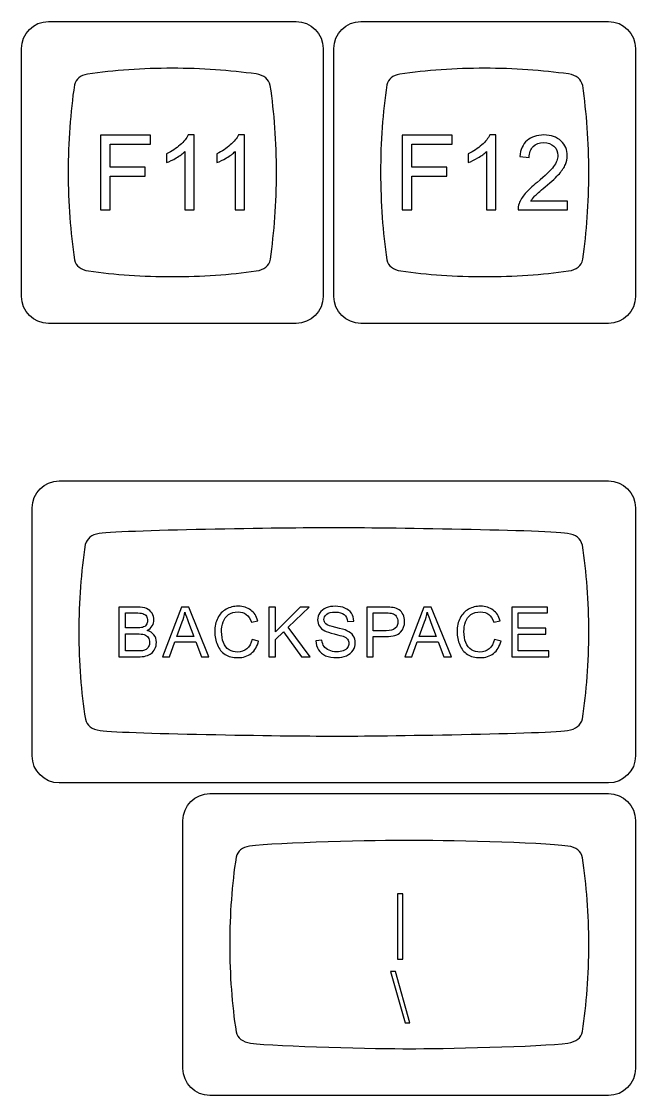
# Model space of a CAD drawing. Header units: millimetres. Extents: x -493 to 473, y -489 to 489.
# Drawn here: x -234.3 to -196.8, y -431.8 to -366.3 of the extents above; entities that cross this region are included whole.
import ezdxf

# ---------------------------------------------------------------- set-up
doc = ezdxf.new("R2010")
doc.units = ezdxf.units.MM
doc.header["$MEASUREMENT"] = 0
doc.layers.add('Layer 1', color=7, linetype='Continuous')

msp = doc.modelspace()

# ---------------------------------------------------------------- linework, layer by layer
at = {"layer": 'Layer 1', "color": 251}
for points, knots in [([(-232.6309, -384.7144), (-232.6309, -384.7144), (-217.5235, -384.7144), (-217.5235, -384.7144), (-217.5235, -384.7144), (-216.618, -384.7144), (-215.8772, -383.9736), (-215.8772, -383.0681), (-215.8772, -383.0681), (-215.8772, -383.0681), (-215.8772, -367.9607), (-215.8772, -367.9607), (-215.8772, -367.9607), (-215.8772, -367.0552), (-216.618, -366.3144), (-217.5235, -366.3144), (-217.5235, -366.3144), (-217.5235, -366.3144), (-232.6309, -366.3144), (-232.6309, -366.3144), (-232.6309, -366.3144), (-233.5364, -366.3144), (-234.2772, -367.0552), (-234.2772, -367.9607), (-234.2772, -367.9607), (-234.2772, -367.9607), (-234.2772, -383.0681), (-234.2772, -383.0681), (-234.2772, -383.0681), (-234.2772, -383.9736), (-233.5364, -384.7144), (-232.6309, -384.7144)], [0, 0, 0, 0, 0.1111111, 0.1111111, 0.1111111, 0.1111111, 0.2222222, 0.2222222, 0.2222222, 0.2222222, 0.3333333, 0.3333333, 0.3333333, 0.3333333, 0.4444444, 0.4444444, 0.4444444, 0.4444444, 0.5555556, 0.5555556, 0.5555556, 0.5555556, 0.6666667, 0.6666667, 0.6666667, 0.6666667, 0.7777778, 0.7777778, 0.7777778, 0.7777778, 1, 1, 1, 1]), ([(-213.5809, -384.7144), (-213.5809, -384.7144), (-198.4735, -384.7144), (-198.4735, -384.7144), (-198.4735, -384.7144), (-197.568, -384.7144), (-196.8272, -383.9736), (-196.8272, -383.0681), (-196.8272, -383.0681), (-196.8272, -383.0681), (-196.8272, -367.9607), (-196.8272, -367.9607), (-196.8272, -367.9607), (-196.8272, -367.0552), (-197.568, -366.3144), (-198.4735, -366.3144), (-198.4735, -366.3144), (-198.4735, -366.3144), (-213.5809, -366.3144), (-213.5809, -366.3144), (-213.5809, -366.3144), (-214.4864, -366.3144), (-215.2272, -367.0552), (-215.2272, -367.9607), (-215.2272, -367.9607), (-215.2272, -367.9607), (-215.2272, -383.0681), (-215.2272, -383.0681), (-215.2272, -383.0681), (-215.2272, -383.9736), (-214.4864, -384.7144), (-213.5809, -384.7144)], [0, 0, 0, 0, 0.1111111, 0.1111111, 0.1111111, 0.1111111, 0.2222222, 0.2222222, 0.2222222, 0.2222222, 0.3333333, 0.3333333, 0.3333333, 0.3333333, 0.4444444, 0.4444444, 0.4444444, 0.4444444, 0.5555556, 0.5555556, 0.5555556, 0.5555556, 0.6666667, 0.6666667, 0.6666667, 0.6666667, 0.7777778, 0.7777778, 0.7777778, 0.7777778, 1, 1, 1, 1]), ([(-225.077, -369.1649), (-223.2864, -369.1654), (-221.5665, -369.2883), (-219.9643, -369.5138), (-219.9643, -369.5138), (-219.9643, -369.5138), (-219.9643, -369.5139), (-219.9643, -369.5139), (-219.9643, -369.5139), (-219.4775, -369.5868), (-219.1876, -369.8194), (-219.1004, -370.2241), (-219.1004, -370.2241), (-218.8584, -371.877), (-218.7261, -373.6586), (-218.7257, -375.5164), (-218.7257, -375.5164), (-218.7252, -377.3741), (-218.8567, -379.1557), (-219.0979, -380.8086), (-219.0979, -380.8086), (-219.1849, -381.2128), (-219.4742, -381.4452), (-219.9599, -381.5181), (-219.9599, -381.5181), (-221.5624, -381.743), (-223.2828, -381.8652), (-225.0741, -381.8648), (-225.0741, -381.8648), (-226.8659, -381.8644), (-228.5869, -381.7412), (-230.1899, -381.5154), (-230.1899, -381.5154), (-230.1899, -381.5154), (-230.1898, -381.515), (-230.1898, -381.515), (-230.1898, -381.515), (-230.6628, -381.4442), (-230.95, -381.2225), (-231.0459, -380.8385), (-231.0459, -380.8385), (-231.2909, -379.1764), (-231.425, -377.3835), (-231.4254, -375.5134), (-231.4254, -375.5134), (-231.4259, -373.6416), (-231.2924, -371.8472), (-231.0478, -370.1839), (-231.0478, -370.1839), (-230.9552, -369.817), (-230.6872, -369.599), (-230.2484, -369.5198), (-230.2484, -369.5198), (-228.6297, -369.2897), (-226.8896, -369.1645), (-225.077, -369.1649)], [0, 0, 0, 0, 0.0666667, 0.0666667, 0.0666667, 0.0666667, 0.1333333, 0.1333333, 0.1333333, 0.1333333, 0.2, 0.2, 0.2, 0.2, 0.2666667, 0.2666667, 0.2666667, 0.2666667, 0.3333333, 0.3333333, 0.3333333, 0.3333333, 0.4, 0.4, 0.4, 0.4, 0.4666667, 0.4666667, 0.4666667, 0.4666667, 0.5333333, 0.5333333, 0.5333333, 0.5333333, 0.6, 0.6, 0.6, 0.6, 0.6666667, 0.6666667, 0.6666667, 0.6666667, 0.7333333, 0.7333333, 0.7333333, 0.7333333, 0.8, 0.8, 0.8, 0.8, 0.8666667, 0.8666667, 0.8666667, 0.8666667, 1, 1, 1, 1]), ([(-206.027, -369.1649), (-204.2364, -369.1654), (-202.5165, -369.2883), (-200.9143, -369.5138), (-200.9143, -369.5138), (-200.9143, -369.5138), (-200.9143, -369.5139), (-200.9143, -369.5139), (-200.9143, -369.5139), (-200.4275, -369.5868), (-200.1376, -369.8194), (-200.0504, -370.2241), (-200.0504, -370.2241), (-199.8084, -371.877), (-199.6761, -373.6586), (-199.6757, -375.5164), (-199.6757, -375.5164), (-199.6752, -377.3741), (-199.8067, -379.1557), (-200.0479, -380.8086), (-200.0479, -380.8086), (-200.1349, -381.2128), (-200.4242, -381.4452), (-200.9099, -381.5181), (-200.9099, -381.5181), (-202.5124, -381.743), (-204.2328, -381.8652), (-206.0241, -381.8648), (-206.0241, -381.8648), (-207.8159, -381.8644), (-209.5369, -381.7412), (-211.1399, -381.5154), (-211.1399, -381.5154), (-211.1399, -381.5154), (-211.1398, -381.515), (-211.1398, -381.515), (-211.1398, -381.515), (-211.6128, -381.4442), (-211.9, -381.2225), (-211.9959, -380.8385), (-211.9959, -380.8385), (-212.2409, -379.1764), (-212.375, -377.3835), (-212.3754, -375.5134), (-212.3754, -375.5134), (-212.3759, -373.6416), (-212.2424, -371.8472), (-211.9978, -370.1839), (-211.9978, -370.1839), (-211.9052, -369.817), (-211.6372, -369.599), (-211.1984, -369.5198), (-211.1984, -369.5198), (-209.5797, -369.2897), (-207.8396, -369.1645), (-206.027, -369.1649)], [0, 0, 0, 0, 0.0666667, 0.0666667, 0.0666667, 0.0666667, 0.1333333, 0.1333333, 0.1333333, 0.1333333, 0.2, 0.2, 0.2, 0.2, 0.2666667, 0.2666667, 0.2666667, 0.2666667, 0.3333333, 0.3333333, 0.3333333, 0.3333333, 0.4, 0.4, 0.4, 0.4, 0.4666667, 0.4666667, 0.4666667, 0.4666667, 0.5333333, 0.5333333, 0.5333333, 0.5333333, 0.6, 0.6, 0.6, 0.6, 0.6666667, 0.6666667, 0.6666667, 0.6666667, 0.7333333, 0.7333333, 0.7333333, 0.7333333, 0.8, 0.8, 0.8, 0.8, 0.8666667, 0.8666667, 0.8666667, 0.8666667, 1, 1, 1, 1]), ([(-231.9809, -412.7144), (-231.9809, -412.7144), (-198.4735, -412.7144), (-198.4735, -412.7144), (-198.4735, -412.7144), (-197.568, -412.7144), (-196.8272, -411.9736), (-196.8272, -411.0681), (-196.8272, -411.0681), (-196.8272, -411.0681), (-196.8272, -395.9607), (-196.8272, -395.9607), (-196.8272, -395.9607), (-196.8272, -395.0552), (-197.568, -394.3144), (-198.4735, -394.3144), (-198.4735, -394.3144), (-198.4735, -394.3144), (-231.9809, -394.3144), (-231.9809, -394.3144), (-231.9809, -394.3144), (-232.8864, -394.3144), (-233.6272, -395.0552), (-233.6272, -395.9607), (-233.6272, -395.9607), (-233.6272, -395.9607), (-233.6272, -411.0681), (-233.6272, -411.0681), (-233.6272, -411.0681), (-233.6272, -411.9736), (-232.8864, -412.7144), (-231.9809, -412.7144)], [0, 0, 0, 0, 0.1111111, 0.1111111, 0.1111111, 0.1111111, 0.2222222, 0.2222222, 0.2222222, 0.2222222, 0.3333333, 0.3333333, 0.3333333, 0.3333333, 0.4444444, 0.4444444, 0.4444444, 0.4444444, 0.5555556, 0.5555556, 0.5555556, 0.5555556, 0.6666667, 0.6666667, 0.6666667, 0.6666667, 0.7777778, 0.7777778, 0.7777778, 0.7777778, 1, 1, 1, 1]), ([(-215.2272, -397.165), (-213.3449, -397.1654), (-202.6454, -397.2875), (-200.9714, -397.5131), (-200.9714, -397.5131), (-200.9714, -397.5131), (-200.9714, -397.5131), (-200.9714, -397.5131), (-200.9714, -397.5131), (-200.4628, -397.586), (-200.16, -397.8186), (-200.0687, -398.2233), (-200.0687, -398.2233), (-199.816, -399.8763), (-199.6777, -401.6579), (-199.6773, -403.5155), (-199.6773, -403.5155), (-199.6769, -405.3732), (-199.8142, -407.1549), (-200.0662, -408.8078), (-200.0662, -408.8078), (-200.157, -409.212), (-200.4594, -409.4444), (-200.9668, -409.5172), (-200.9668, -409.5172), (-202.6411, -409.7422), (-213.3523, -409.8652), (-215.2241, -409.8648), (-215.2241, -409.8648), (-217.0959, -409.8645), (-227.8113, -409.7412), (-229.4862, -409.5155), (-229.4862, -409.5155), (-229.4862, -409.5155), (-229.4861, -409.515), (-229.4861, -409.515), (-229.4861, -409.515), (-229.9803, -409.4442), (-230.2804, -409.2225), (-230.3805, -408.8386), (-230.3805, -408.8386), (-230.6365, -407.1764), (-230.7767, -405.3843), (-230.7771, -403.5134), (-230.7771, -403.5134), (-230.7775, -401.6425), (-230.6381, -399.8472), (-230.3825, -398.1839), (-230.3825, -398.1839), (-230.2858, -397.817), (-230.0057, -397.5991), (-229.5473, -397.5198), (-229.5473, -397.5198), (-227.856, -397.2898), (-217.1095, -397.1646), (-215.2272, -397.165)], [0, 0, 0, 0, 0.0666667, 0.0666667, 0.0666667, 0.0666667, 0.1333333, 0.1333333, 0.1333333, 0.1333333, 0.2, 0.2, 0.2, 0.2, 0.2666667, 0.2666667, 0.2666667, 0.2666667, 0.3333333, 0.3333333, 0.3333333, 0.3333333, 0.4, 0.4, 0.4, 0.4, 0.4666667, 0.4666667, 0.4666667, 0.4666667, 0.5333333, 0.5333333, 0.5333333, 0.5333333, 0.6, 0.6, 0.6, 0.6, 0.6666667, 0.6666667, 0.6666667, 0.6666667, 0.7333333, 0.7333333, 0.7333333, 0.7333333, 0.8, 0.8, 0.8, 0.8, 0.8666667, 0.8666667, 0.8666667, 0.8666667, 1, 1, 1, 1]), ([(-222.7809, -431.7644), (-222.7809, -431.7644), (-198.4735, -431.7644), (-198.4735, -431.7644), (-198.4735, -431.7644), (-197.5681, -431.7644), (-196.8272, -431.0236), (-196.8272, -430.1181), (-196.8272, -430.1181), (-196.8272, -430.1181), (-196.8272, -415.0107), (-196.8272, -415.0107), (-196.8272, -415.0107), (-196.8272, -414.1052), (-197.5681, -413.3644), (-198.4735, -413.3644), (-198.4735, -413.3644), (-198.4735, -413.3644), (-222.7809, -413.3644), (-222.7809, -413.3644), (-222.7809, -413.3644), (-223.6863, -413.3644), (-224.4272, -414.1052), (-224.4272, -415.0107), (-224.4272, -415.0107), (-224.4272, -415.0107), (-224.4272, -430.1181), (-224.4272, -430.1181), (-224.4272, -430.1181), (-224.4272, -431.0236), (-223.6863, -431.7644), (-222.7809, -431.7644)], [0, 0, 0, 0, 0.1111111, 0.1111111, 0.1111111, 0.1111111, 0.2222222, 0.2222222, 0.2222222, 0.2222222, 0.3333333, 0.3333333, 0.3333333, 0.3333333, 0.4444444, 0.4444444, 0.4444444, 0.4444444, 0.5555556, 0.5555556, 0.5555556, 0.5555556, 0.6666667, 0.6666667, 0.6666667, 0.6666667, 0.7777778, 0.7777778, 0.7777778, 0.7777778, 1, 1, 1, 1]), ([(-210.6272, -416.215), (-208.7689, -416.2154), (-202.6074, -416.3375), (-200.9549, -416.5631), (-200.9549, -416.5631), (-200.9549, -416.5631), (-200.9549, -416.5631), (-200.9549, -416.5631), (-200.9549, -416.5631), (-200.4528, -416.636), (-200.1537, -416.8686), (-200.0636, -417.2733), (-200.0636, -417.2733), (-199.8142, -418.9262), (-199.6776, -420.7078), (-199.6773, -422.5655), (-199.6773, -422.5655), (-199.6769, -424.4232), (-199.8125, -426.2049), (-200.0611, -427.8578), (-200.0611, -427.8578), (-200.1509, -428.262), (-200.4494, -428.4944), (-200.9503, -428.5673), (-200.9503, -428.5673), (-202.6033, -428.7922), (-208.7762, -428.9152), (-210.6242, -428.9148), (-210.6242, -428.9148), (-212.4721, -428.9145), (-218.6492, -428.7912), (-220.3027, -428.5655), (-220.3027, -428.5655), (-220.3027, -428.5655), (-220.3026, -428.565), (-220.3026, -428.565), (-220.3026, -428.565), (-220.7905, -428.4942), (-221.0868, -428.2725), (-221.1856, -427.8886), (-221.1856, -427.8886), (-221.4383, -426.2264), (-221.5768, -424.4343), (-221.5772, -422.5634), (-221.5772, -422.5634), (-221.5775, -420.6925), (-221.4399, -418.8972), (-221.1876, -417.2339), (-221.1876, -417.2339), (-221.0921, -416.867), (-220.8156, -416.6491), (-220.363, -416.5698), (-220.363, -416.5698), (-218.6933, -416.3397), (-212.4855, -416.2146), (-210.6272, -416.215)], [0, 0, 0, 0, 0.0666667, 0.0666667, 0.0666667, 0.0666667, 0.1333333, 0.1333333, 0.1333333, 0.1333333, 0.2, 0.2, 0.2, 0.2, 0.2666667, 0.2666667, 0.2666667, 0.2666667, 0.3333333, 0.3333333, 0.3333333, 0.3333333, 0.4, 0.4, 0.4, 0.4, 0.4666667, 0.4666667, 0.4666667, 0.4666667, 0.5333333, 0.5333333, 0.5333333, 0.5333333, 0.6, 0.6, 0.6, 0.6, 0.6666667, 0.6666667, 0.6666667, 0.6666667, 0.7333333, 0.7333333, 0.7333333, 0.7333333, 0.8, 0.8, 0.8, 0.8, 0.8666667, 0.8666667, 0.8666667, 0.8666667, 1, 1, 1, 1])]:
    msp.add_open_spline(points, degree=3, knots=knots, dxfattribs=at)
at = {"layer": 'Layer 1', "color": 132}
for points, knots in [([(-229.4661, -377.7977), (-229.4661, -377.7977), (-229.4661, -373.2511), (-229.4661, -373.2511), (-229.4661, -373.2511), (-229.4661, -373.2511), (-226.399, -373.2511), (-226.399, -373.2511), (-226.399, -373.2511), (-226.399, -373.2511), (-226.399, -373.7845), (-226.399, -373.7845), (-226.399, -373.7845), (-226.399, -373.7845), (-228.8628, -373.7845), (-228.8628, -373.7845), (-228.8628, -373.7845), (-228.8628, -373.7845), (-228.8628, -375.2005), (-228.8628, -375.2005), (-228.8628, -375.2005), (-228.8628, -375.2005), (-226.7292, -375.2005), (-226.7292, -375.2005), (-226.7292, -375.2005), (-226.7292, -375.2005), (-226.7292, -375.7339), (-226.7292, -375.7339), (-226.7292, -375.7339), (-226.7292, -375.7339), (-228.8628, -375.7339), (-228.8628, -375.7339), (-228.8628, -375.7339), (-228.8628, -375.7339), (-228.8628, -377.7977), (-228.8628, -377.7977), (-228.8628, -377.7977), (-228.8628, -377.7977), (-229.4661, -377.7977), (-229.4661, -377.7977)], [0, 0, 0, 0, 0.0909091, 0.0909091, 0.0909091, 0.0909091, 0.1818182, 0.1818182, 0.1818182, 0.1818182, 0.2727273, 0.2727273, 0.2727273, 0.2727273, 0.3636364, 0.3636364, 0.3636364, 0.3636364, 0.4545455, 0.4545455, 0.4545455, 0.4545455, 0.5454545, 0.5454545, 0.5454545, 0.5454545, 0.6363636, 0.6363636, 0.6363636, 0.6363636, 0.7272727, 0.7272727, 0.7272727, 0.7272727, 0.8181818, 0.8181818, 0.8181818, 0.8181818, 1, 1, 1, 1]), ([(-223.7458, -377.7977), (-223.7458, -377.7977), (-224.3046, -377.7977), (-224.3046, -377.7977), (-224.3046, -377.7977), (-224.3046, -377.7977), (-224.3046, -374.2396), (-224.3046, -374.2396), (-224.3046, -374.2396), (-224.439, -374.3687), (-224.6157, -374.4968), (-224.8338, -374.6248), (-224.8338, -374.6248), (-225.0518, -374.7529), (-225.2486, -374.8492), (-225.4222, -374.9127), (-225.4222, -374.9127), (-225.4222, -374.9127), (-225.4222, -374.3729), (-225.4222, -374.3729), (-225.4222, -374.3729), (-225.11, -374.2269), (-224.8369, -374.0491), (-224.603, -373.8395), (-224.603, -373.8395), (-224.3692, -373.631), (-224.203, -373.4289), (-224.1056, -373.232), (-224.1056, -373.232), (-224.1056, -373.232), (-223.7458, -373.232), (-223.7458, -373.232), (-223.7458, -373.232), (-223.7458, -373.232), (-223.7458, -377.7977), (-223.7458, -377.7977)], [0, 0, 0, 0, 0.1, 0.1, 0.1, 0.1, 0.2, 0.2, 0.2, 0.2, 0.3, 0.3, 0.3, 0.3, 0.4, 0.4, 0.4, 0.4, 0.5, 0.5, 0.5, 0.5, 0.6, 0.6, 0.6, 0.6, 0.7, 0.7, 0.7, 0.7, 0.8, 0.8, 0.8, 0.8, 1, 1, 1, 1]), ([(-220.6851, -377.7977), (-220.6851, -377.7977), (-221.2439, -377.7977), (-221.2439, -377.7977), (-221.2439, -377.7977), (-221.2439, -377.7977), (-221.2439, -374.2396), (-221.2439, -374.2396), (-221.2439, -374.2396), (-221.3783, -374.3687), (-221.555, -374.4968), (-221.7731, -374.6248), (-221.7731, -374.6248), (-221.9911, -374.7529), (-222.1879, -374.8492), (-222.3615, -374.9127), (-222.3615, -374.9127), (-222.3615, -374.9127), (-222.3615, -374.3729), (-222.3615, -374.3729), (-222.3615, -374.3729), (-222.0493, -374.2269), (-221.7762, -374.0491), (-221.5423, -373.8395), (-221.5423, -373.8395), (-221.3085, -373.631), (-221.1423, -373.4289), (-221.0449, -373.232), (-221.0449, -373.232), (-221.0449, -373.232), (-220.6851, -373.232), (-220.6851, -373.232), (-220.6851, -373.232), (-220.6851, -373.232), (-220.6851, -377.7977), (-220.6851, -377.7977)], [0, 0, 0, 0, 0.1, 0.1, 0.1, 0.1, 0.2, 0.2, 0.2, 0.2, 0.3, 0.3, 0.3, 0.3, 0.4, 0.4, 0.4, 0.4, 0.5, 0.5, 0.5, 0.5, 0.6, 0.6, 0.6, 0.6, 0.7, 0.7, 0.7, 0.7, 0.8, 0.8, 0.8, 0.8, 1, 1, 1, 1]), ([(-211.0691, -377.7972), (-211.0691, -377.7972), (-211.0691, -373.2506), (-211.0691, -373.2506), (-211.0691, -373.2506), (-211.0691, -373.2506), (-208.002, -373.2506), (-208.002, -373.2506), (-208.002, -373.2506), (-208.002, -373.2506), (-208.002, -373.784), (-208.002, -373.784), (-208.002, -373.784), (-208.002, -373.784), (-210.4658, -373.784), (-210.4658, -373.784), (-210.4658, -373.784), (-210.4658, -373.784), (-210.4658, -375.2), (-210.4658, -375.2), (-210.4658, -375.2), (-210.4658, -375.2), (-208.3322, -375.2), (-208.3322, -375.2), (-208.3322, -375.2), (-208.3322, -375.2), (-208.3322, -375.7334), (-208.3322, -375.7334), (-208.3322, -375.7334), (-208.3322, -375.7334), (-210.4658, -375.7334), (-210.4658, -375.7334), (-210.4658, -375.7334), (-210.4658, -375.7334), (-210.4658, -377.7972), (-210.4658, -377.7972), (-210.4658, -377.7972), (-210.4658, -377.7972), (-211.0691, -377.7972), (-211.0691, -377.7972)], [0, 0, 0, 0, 0.0909091, 0.0909091, 0.0909091, 0.0909091, 0.1818182, 0.1818182, 0.1818182, 0.1818182, 0.2727273, 0.2727273, 0.2727273, 0.2727273, 0.3636364, 0.3636364, 0.3636364, 0.3636364, 0.4545455, 0.4545455, 0.4545455, 0.4545455, 0.5454545, 0.5454545, 0.5454545, 0.5454545, 0.6363636, 0.6363636, 0.6363636, 0.6363636, 0.7272727, 0.7272727, 0.7272727, 0.7272727, 0.8181818, 0.8181818, 0.8181818, 0.8181818, 1, 1, 1, 1]), ([(-205.3488, -377.7972), (-205.3488, -377.7972), (-205.9076, -377.7972), (-205.9076, -377.7972), (-205.9076, -377.7972), (-205.9076, -377.7972), (-205.9076, -374.2391), (-205.9076, -374.2391), (-205.9076, -374.2391), (-206.042, -374.3682), (-206.2187, -374.4963), (-206.4368, -374.6243), (-206.4368, -374.6243), (-206.6548, -374.7524), (-206.8516, -374.8487), (-207.0252, -374.9122), (-207.0252, -374.9122), (-207.0252, -374.9122), (-207.0252, -374.3724), (-207.0252, -374.3724), (-207.0252, -374.3724), (-206.713, -374.2264), (-206.4399, -374.0486), (-206.206, -373.839), (-206.206, -373.839), (-205.9722, -373.6305), (-205.806, -373.4284), (-205.7086, -373.2315), (-205.7086, -373.2315), (-205.7086, -373.2315), (-205.3488, -373.2315), (-205.3488, -373.2315), (-205.3488, -373.2315), (-205.3488, -373.2315), (-205.3488, -377.7972), (-205.3488, -377.7972)], [0, 0, 0, 0, 0.1, 0.1, 0.1, 0.1, 0.2, 0.2, 0.2, 0.2, 0.3, 0.3, 0.3, 0.3, 0.4, 0.4, 0.4, 0.4, 0.5, 0.5, 0.5, 0.5, 0.6, 0.6, 0.6, 0.6, 0.7, 0.7, 0.7, 0.7, 0.8, 0.8, 0.8, 0.8, 1, 1, 1, 1]), ([(-200.9852, -377.2638), (-200.9852, -377.2638), (-200.9852, -377.7972), (-200.9852, -377.7972), (-200.9852, -377.7972), (-200.9852, -377.7972), (-203.9951, -377.7972), (-203.9951, -377.7972), (-203.9951, -377.7972), (-203.9994, -377.6628), (-203.9772, -377.5337), (-203.9295, -377.4088), (-203.9295, -377.4088), (-203.8523, -377.2045), (-203.7284, -377.0024), (-203.5581, -376.8045), (-203.5581, -376.8045), (-203.3877, -376.6066), (-203.1442, -376.378), (-202.8278, -376.1187), (-202.8278, -376.1187), (-202.3357, -375.7133), (-202.0012, -375.3927), (-201.8266, -375.1556), (-201.8266, -375.1556), (-201.6509, -374.9185), (-201.5631, -374.6942), (-201.5631, -374.4825), (-201.5631, -374.4825), (-201.5631, -374.2613), (-201.6425, -374.075), (-201.8012, -373.9226), (-201.8012, -373.9226), (-201.96, -373.7713), (-202.1674, -373.6951), (-202.4225, -373.6951), (-202.4225, -373.6951), (-202.6923, -373.6951), (-202.9082, -373.7755), (-203.0702, -373.9364), (-203.0702, -373.9364), (-203.2321, -374.0962), (-203.3136, -374.3185), (-203.3157, -374.6031), (-203.3157, -374.6031), (-203.3157, -374.6031), (-203.8872, -374.546), (-203.8872, -374.546), (-203.8872, -374.546), (-203.848, -374.1184), (-203.6999, -373.7925), (-203.4438, -373.5681), (-203.4438, -373.5681), (-203.1866, -373.3437), (-202.8426, -373.2315), (-202.4098, -373.2315), (-202.4098, -373.2315), (-201.9737, -373.2315), (-201.6277, -373.3522), (-201.3737, -373.5946), (-201.3737, -373.5946), (-201.1186, -373.8369), (-200.9916, -374.1375), (-200.9916, -374.4952), (-200.9916, -374.4952), (-200.9916, -374.6772), (-201.0286, -374.8561), (-201.1038, -375.0318), (-201.1038, -375.0318), (-201.1779, -375.2085), (-201.3017, -375.3937), (-201.4742, -375.5885), (-201.4742, -375.5885), (-201.6478, -375.7821), (-201.9346, -376.0499), (-202.3346, -376.3886), (-202.3346, -376.3886), (-202.6701, -376.6701), (-202.886, -376.8606), (-202.9813, -376.9611), (-202.9813, -376.9611), (-203.0765, -377.0617), (-203.1548, -377.1622), (-203.2173, -377.2638), (-203.2173, -377.2638), (-203.2173, -377.2638), (-200.9852, -377.2638), (-200.9852, -377.2638)], [0, 0, 0, 0, 0.0434783, 0.0434783, 0.0434783, 0.0434783, 0.0869565, 0.0869565, 0.0869565, 0.0869565, 0.1304348, 0.1304348, 0.1304348, 0.1304348, 0.173913, 0.173913, 0.173913, 0.173913, 0.2173913, 0.2173913, 0.2173913, 0.2173913, 0.2608696, 0.2608696, 0.2608696, 0.2608696, 0.3043478, 0.3043478, 0.3043478, 0.3043478, 0.3478261, 0.3478261, 0.3478261, 0.3478261, 0.3913043, 0.3913043, 0.3913043, 0.3913043, 0.4347826, 0.4347826, 0.4347826, 0.4347826, 0.4782609, 0.4782609, 0.4782609, 0.4782609, 0.5217391, 0.5217391, 0.5217391, 0.5217391, 0.5652174, 0.5652174, 0.5652174, 0.5652174, 0.6086957, 0.6086957, 0.6086957, 0.6086957, 0.6521739, 0.6521739, 0.6521739, 0.6521739, 0.6956522, 0.6956522, 0.6956522, 0.6956522, 0.7391304, 0.7391304, 0.7391304, 0.7391304, 0.7826087, 0.7826087, 0.7826087, 0.7826087, 0.826087, 0.826087, 0.826087, 0.826087, 0.8695652, 0.8695652, 0.8695652, 0.8695652, 0.9130435, 0.9130435, 0.9130435, 0.9130435, 1, 1, 1, 1]), ([(-228.3367, -405.0304), (-228.3367, -405.0304), (-228.3367, -401.9994), (-228.3367, -401.9994), (-228.3367, -401.9994), (-228.3367, -401.9994), (-227.1993, -401.9994), (-227.1993, -401.9994), (-227.1993, -401.9994), (-226.9679, -401.9994), (-226.7823, -402.0297), (-226.6419, -402.0911), (-226.6419, -402.0911), (-226.5022, -402.1525), (-226.3929, -402.247), (-226.3139, -402.3747), (-226.3139, -402.3747), (-226.2341, -402.5017), (-226.1946, -402.6351), (-226.1946, -402.7748), (-226.1946, -402.7748), (-226.1946, -402.9039), (-226.2299, -403.0259), (-226.2997, -403.1402), (-226.2997, -403.1402), (-226.3696, -403.2545), (-226.4754, -403.347), (-226.6172, -403.4175), (-226.6172, -403.4175), (-226.4338, -403.4711), (-226.2927, -403.5629), (-226.1946, -403.6927), (-226.1946, -403.6927), (-226.0958, -403.8218), (-226.0465, -403.9749), (-226.0465, -404.1513), (-226.0465, -404.1513), (-226.0465, -404.2938), (-226.0768, -404.4257), (-226.1368, -404.5478), (-226.1368, -404.5478), (-226.1967, -404.6699), (-226.2708, -404.7637), (-226.359, -404.83), (-226.359, -404.83), (-226.4472, -404.8956), (-226.558, -404.9457), (-226.6906, -404.9796), (-226.6906, -404.9796), (-226.824, -405.0135), (-226.987, -405.0304), (-227.1803, -405.0304), (-227.1803, -405.0304), (-227.1803, -405.0304), (-228.3367, -405.0304), (-228.3367, -405.0304)], [0, 0, 0, 0, 0.0666667, 0.0666667, 0.0666667, 0.0666667, 0.1333333, 0.1333333, 0.1333333, 0.1333333, 0.2, 0.2, 0.2, 0.2, 0.2666667, 0.2666667, 0.2666667, 0.2666667, 0.3333333, 0.3333333, 0.3333333, 0.3333333, 0.4, 0.4, 0.4, 0.4, 0.4666667, 0.4666667, 0.4666667, 0.4666667, 0.5333333, 0.5333333, 0.5333333, 0.5333333, 0.6, 0.6, 0.6, 0.6, 0.6666667, 0.6666667, 0.6666667, 0.6666667, 0.7333333, 0.7333333, 0.7333333, 0.7333333, 0.8, 0.8, 0.8, 0.8, 0.8666667, 0.8666667, 0.8666667, 0.8666667, 1, 1, 1, 1]), ([(-227.9345, -403.2736), (-227.9345, -403.2736), (-227.279, -403.2736), (-227.279, -403.2736), (-227.279, -403.2736), (-227.1013, -403.2736), (-226.9735, -403.2616), (-226.8966, -403.2383), (-226.8966, -403.2383), (-226.7943, -403.208), (-226.7174, -403.1572), (-226.6659, -403.0866), (-226.6659, -403.0866), (-226.6144, -403.0161), (-226.5883, -402.9279), (-226.5883, -402.8213), (-226.5883, -402.8213), (-226.5883, -402.7204), (-226.6123, -402.6315), (-226.661, -402.5553), (-226.661, -402.5553), (-226.709, -402.4784), (-226.7781, -402.4255), (-226.8677, -402.3973), (-226.8677, -402.3973), (-226.9573, -402.3691), (-227.1111, -402.355), (-227.3284, -402.355), (-227.3284, -402.355), (-227.3284, -402.355), (-227.9345, -402.355), (-227.9345, -402.355), (-227.9345, -402.355), (-227.9345, -402.355), (-227.9345, -403.2736), (-227.9345, -403.2736)], [0, 0, 0, 0, 0.1, 0.1, 0.1, 0.1, 0.2, 0.2, 0.2, 0.2, 0.3, 0.3, 0.3, 0.3, 0.4, 0.4, 0.4, 0.4, 0.5, 0.5, 0.5, 0.5, 0.6, 0.6, 0.6, 0.6, 0.7, 0.7, 0.7, 0.7, 0.8, 0.8, 0.8, 0.8, 1, 1, 1, 1]), ([(-225.6795, -405.0304), (-225.6795, -405.0304), (-224.5168, -401.9994), (-224.5168, -401.9994), (-224.5168, -401.9994), (-224.5168, -401.9994), (-224.0758, -401.9994), (-224.0758, -401.9994), (-224.0758, -401.9994), (-224.0758, -401.9994), (-222.8418, -405.0304), (-222.8418, -405.0304), (-222.8418, -405.0304), (-222.8418, -405.0304), (-223.2983, -405.0304), (-223.2983, -405.0304), (-223.2983, -405.0304), (-223.2983, -405.0304), (-223.649, -404.1118), (-223.649, -404.1118), (-223.649, -404.1118), (-223.649, -404.1118), (-224.9253, -404.1118), (-224.9253, -404.1118), (-224.9253, -404.1118), (-224.9253, -404.1118), (-225.2541, -405.0304), (-225.2541, -405.0304), (-225.2541, -405.0304), (-225.2541, -405.0304), (-225.6795, -405.0304), (-225.6795, -405.0304)], [0, 0, 0, 0, 0.1111111, 0.1111111, 0.1111111, 0.1111111, 0.2222222, 0.2222222, 0.2222222, 0.2222222, 0.3333333, 0.3333333, 0.3333333, 0.3333333, 0.4444444, 0.4444444, 0.4444444, 0.4444444, 0.5555556, 0.5555556, 0.5555556, 0.5555556, 0.6666667, 0.6666667, 0.6666667, 0.6666667, 0.7777778, 0.7777778, 0.7777778, 0.7777778, 1, 1, 1, 1]), ([(-224.8075, -403.7858), (-224.8075, -403.7858), (-223.7746, -403.7858), (-223.7746, -403.7858), (-223.7746, -403.7858), (-223.7746, -403.7858), (-224.0907, -402.9455), (-224.0907, -402.9455), (-224.0907, -402.9455), (-224.1859, -402.6901), (-224.2579, -402.4791), (-224.308, -402.3126), (-224.308, -402.3126), (-224.3496, -402.5102), (-224.4053, -402.7042), (-224.4752, -402.8961), (-224.4752, -402.8961), (-224.4752, -402.8961), (-224.8075, -403.7858), (-224.8075, -403.7858)], [0, 0, 0, 0, 0.1666667, 0.1666667, 0.1666667, 0.1666667, 0.3333333, 0.3333333, 0.3333333, 0.3333333, 0.5, 0.5, 0.5, 0.5, 0.6666667, 0.6666667, 0.6666667, 0.6666667, 1, 1, 1, 1]), ([(-220.2158, -403.9671), (-220.2158, -403.9671), (-219.8136, -404.0687), (-219.8136, -404.0687), (-219.8136, -404.0687), (-219.8975, -404.3982), (-220.0485, -404.6487), (-220.2666, -404.8216), (-220.2666, -404.8216), (-220.4846, -404.9944), (-220.7513, -405.0812), (-221.0666, -405.0812), (-221.0666, -405.0812), (-221.3926, -405.0812), (-221.6579, -405.0149), (-221.8625, -404.8815), (-221.8625, -404.8815), (-222.0671, -404.7489), (-222.2223, -404.5563), (-222.3289, -404.3044), (-222.3289, -404.3044), (-222.4354, -404.0518), (-222.489, -403.7816), (-222.489, -403.4923), (-222.489, -403.4923), (-222.489, -403.1769), (-222.4291, -402.9018), (-222.3084, -402.6668), (-222.3084, -402.6668), (-222.1878, -402.4319), (-222.0163, -402.2534), (-221.7941, -402.1313), (-221.7941, -402.1313), (-221.5718, -402.0092), (-221.327, -401.9486), (-221.0603, -401.9486), (-221.0603, -401.9486), (-220.7569, -401.9486), (-220.5022, -402.0255), (-220.2962, -402.18), (-220.2962, -402.18), (-220.0895, -402.3345), (-219.9455, -402.5511), (-219.8644, -402.8305), (-219.8644, -402.8305), (-219.8644, -402.8305), (-220.2581, -402.9236), (-220.2581, -402.9236), (-220.2581, -402.9236), (-220.3279, -402.7035), (-220.4302, -402.5426), (-220.5636, -402.4424), (-220.5636, -402.4424), (-220.6969, -402.3415), (-220.8649, -402.2915), (-221.0674, -402.2915), (-221.0674, -402.2915), (-221.2995, -402.2915), (-221.4942, -402.3472), (-221.6501, -402.4587), (-221.6501, -402.4587), (-221.8061, -402.5701), (-221.9161, -402.7204), (-221.9789, -402.9081), (-221.9789, -402.9081), (-222.0424, -403.0965), (-222.0742, -403.2905), (-222.0742, -403.4902), (-222.0742, -403.4902), (-222.0742, -403.7477), (-222.0368, -403.9728), (-221.962, -404.1647), (-221.962, -404.1647), (-221.8872, -404.3573), (-221.7708, -404.5005), (-221.6127, -404.5958), (-221.6127, -404.5958), (-221.4547, -404.691), (-221.284, -404.7383), (-221.0998, -404.7383), (-221.0998, -404.7383), (-220.8754, -404.7383), (-220.6864, -404.6734), (-220.5311, -404.5443), (-220.5311, -404.5443), (-220.3759, -404.4145), (-220.2708, -404.2225), (-220.2158, -403.9671)], [0, 0, 0, 0, 0.0434783, 0.0434783, 0.0434783, 0.0434783, 0.0869565, 0.0869565, 0.0869565, 0.0869565, 0.1304348, 0.1304348, 0.1304348, 0.1304348, 0.173913, 0.173913, 0.173913, 0.173913, 0.2173913, 0.2173913, 0.2173913, 0.2173913, 0.2608696, 0.2608696, 0.2608696, 0.2608696, 0.3043478, 0.3043478, 0.3043478, 0.3043478, 0.3478261, 0.3478261, 0.3478261, 0.3478261, 0.3913043, 0.3913043, 0.3913043, 0.3913043, 0.4347826, 0.4347826, 0.4347826, 0.4347826, 0.4782609, 0.4782609, 0.4782609, 0.4782609, 0.5217391, 0.5217391, 0.5217391, 0.5217391, 0.5652174, 0.5652174, 0.5652174, 0.5652174, 0.6086957, 0.6086957, 0.6086957, 0.6086957, 0.6521739, 0.6521739, 0.6521739, 0.6521739, 0.6956522, 0.6956522, 0.6956522, 0.6956522, 0.7391304, 0.7391304, 0.7391304, 0.7391304, 0.7826087, 0.7826087, 0.7826087, 0.7826087, 0.826087, 0.826087, 0.826087, 0.826087, 0.8695652, 0.8695652, 0.8695652, 0.8695652, 0.9130435, 0.9130435, 0.9130435, 0.9130435, 1, 1, 1, 1]), ([(-219.1857, -405.0304), (-219.1857, -405.0304), (-219.1857, -401.9994), (-219.1857, -401.9994), (-219.1857, -401.9994), (-219.1857, -401.9994), (-218.7835, -401.9994), (-218.7835, -401.9994), (-218.7835, -401.9994), (-218.7835, -401.9994), (-218.7835, -403.5022), (-218.7835, -403.5022), (-218.7835, -403.5022), (-218.7835, -403.5022), (-217.2779, -401.9994), (-217.2779, -401.9994), (-217.2779, -401.9994), (-217.2779, -401.9994), (-216.7346, -401.9994), (-216.7346, -401.9994), (-216.7346, -401.9994), (-216.7346, -401.9994), (-218.006, -403.2284), (-218.006, -403.2284), (-218.006, -403.2284), (-218.006, -403.2284), (-216.6796, -405.0304), (-216.6796, -405.0304), (-216.6796, -405.0304), (-216.6796, -405.0304), (-217.2087, -405.0304), (-217.2087, -405.0304), (-217.2087, -405.0304), (-217.2087, -405.0304), (-218.2875, -403.5008), (-218.2875, -403.5008), (-218.2875, -403.5008), (-218.2875, -403.5008), (-218.7835, -403.9805), (-218.7835, -403.9805), (-218.7835, -403.9805), (-218.7835, -403.9805), (-218.7835, -405.0304), (-218.7835, -405.0304), (-218.7835, -405.0304), (-218.7835, -405.0304), (-219.1857, -405.0304), (-219.1857, -405.0304)], [0, 0, 0, 0, 0.0769231, 0.0769231, 0.0769231, 0.0769231, 0.1538462, 0.1538462, 0.1538462, 0.1538462, 0.2307692, 0.2307692, 0.2307692, 0.2307692, 0.3076923, 0.3076923, 0.3076923, 0.3076923, 0.3846154, 0.3846154, 0.3846154, 0.3846154, 0.4615385, 0.4615385, 0.4615385, 0.4615385, 0.5384615, 0.5384615, 0.5384615, 0.5384615, 0.6153846, 0.6153846, 0.6153846, 0.6153846, 0.6923077, 0.6923077, 0.6923077, 0.6923077, 0.7692308, 0.7692308, 0.7692308, 0.7692308, 0.8461538, 0.8461538, 0.8461538, 0.8461538, 1, 1, 1, 1]), ([(-216.3275, -404.0567), (-216.3275, -404.0567), (-215.9507, -404.0229), (-215.9507, -404.0229), (-215.9507, -404.0229), (-215.9331, -404.1753), (-215.8914, -404.3002), (-215.8258, -404.3982), (-215.8258, -404.3982), (-215.7602, -404.4956), (-215.6586, -404.5746), (-215.521, -404.6353), (-215.521, -404.6353), (-215.3834, -404.6953), (-215.2282, -404.7256), (-215.0561, -404.7256), (-215.0561, -404.7256), (-214.903, -404.7256), (-214.7682, -404.703), (-214.6511, -404.6572), (-214.6511, -404.6572), (-214.534, -404.6113), (-214.4472, -404.5485), (-214.39, -404.4688), (-214.39, -404.4688), (-214.3329, -404.3891), (-214.304, -404.3023), (-214.304, -404.2091), (-214.304, -404.2091), (-214.304, -404.1146), (-214.3315, -404.032), (-214.3865, -403.9608), (-214.3865, -403.9608), (-214.4415, -403.8902), (-214.5325, -403.831), (-214.6595, -403.7823), (-214.6595, -403.7823), (-214.7407, -403.7512), (-214.9206, -403.7018), (-215.1993, -403.6348), (-215.1993, -403.6348), (-215.478, -403.5678), (-215.6727, -403.505), (-215.7842, -403.4457), (-215.7842, -403.4457), (-215.9288, -403.3695), (-216.0361, -403.275), (-216.1066, -403.1628), (-216.1066, -403.1628), (-216.1779, -403.0506), (-216.2132, -402.9243), (-216.2132, -402.7853), (-216.2132, -402.7853), (-216.2132, -402.6315), (-216.1694, -402.4883), (-216.0826, -402.3557), (-216.0826, -402.3557), (-215.9959, -402.2223), (-215.8696, -402.1214), (-215.7024, -402.0523), (-215.7024, -402.0523), (-215.5358, -401.9831), (-215.3503, -401.9486), (-215.1464, -401.9486), (-215.1464, -401.9486), (-214.922, -401.9486), (-214.7238, -401.9845), (-214.5523, -402.0572), (-214.5523, -402.0572), (-214.3809, -402.1292), (-214.2489, -402.2357), (-214.1565, -402.3768), (-214.1565, -402.3768), (-214.0641, -402.5172), (-214.0147, -402.6767), (-214.0076, -402.8545), (-214.0076, -402.8545), (-214.0076, -402.8545), (-214.3929, -402.8841), (-214.3929, -402.8841), (-214.3929, -402.8841), (-214.4133, -402.6929), (-214.4832, -402.5483), (-214.6024, -402.4509), (-214.6024, -402.4509), (-214.7216, -402.3528), (-214.898, -402.3042), (-215.1309, -402.3042), (-215.1309, -402.3042), (-215.3736, -402.3042), (-215.5507, -402.3486), (-215.6614, -402.4375), (-215.6614, -402.4375), (-215.7722, -402.5264), (-215.8279, -402.6336), (-215.8279, -402.7592), (-215.8279, -402.7592), (-215.8279, -402.8679), (-215.7884, -402.9575), (-215.7101, -403.028), (-215.7101, -403.028), (-215.6325, -403.0979), (-215.4314, -403.1706), (-215.1055, -403.2439), (-215.1055, -403.2439), (-214.7795, -403.318), (-214.5558, -403.3822), (-214.4345, -403.4373), (-214.4345, -403.4373), (-214.2588, -403.5184), (-214.1283, -403.6207), (-214.0443, -403.7456), (-214.0443, -403.7456), (-213.9603, -403.8698), (-213.9187, -404.013), (-213.9187, -404.1753), (-213.9187, -404.1753), (-213.9187, -404.3368), (-213.9646, -404.4878), (-214.057, -404.6304), (-214.057, -404.6304), (-214.1494, -404.7729), (-214.2814, -404.8836), (-214.4542, -404.9627), (-214.4542, -404.9627), (-214.6271, -405.0417), (-214.8211, -405.0812), (-215.0377, -405.0812), (-215.0377, -405.0812), (-215.3115, -405.0812), (-215.5408, -405.041), (-215.7256, -404.9613), (-215.7256, -404.9613), (-215.9112, -404.8815), (-216.0558, -404.7616), (-216.161, -404.6007), (-216.161, -404.6007), (-216.2668, -404.4406), (-216.3218, -404.2592), (-216.3275, -404.0567)], [0, 0, 0, 0, 0.0277778, 0.0277778, 0.0277778, 0.0277778, 0.0555556, 0.0555556, 0.0555556, 0.0555556, 0.0833333, 0.0833333, 0.0833333, 0.0833333, 0.1111111, 0.1111111, 0.1111111, 0.1111111, 0.1388889, 0.1388889, 0.1388889, 0.1388889, 0.1666667, 0.1666667, 0.1666667, 0.1666667, 0.1944444, 0.1944444, 0.1944444, 0.1944444, 0.2222222, 0.2222222, 0.2222222, 0.2222222, 0.25, 0.25, 0.25, 0.25, 0.2777778, 0.2777778, 0.2777778, 0.2777778, 0.3055556, 0.3055556, 0.3055556, 0.3055556, 0.3333333, 0.3333333, 0.3333333, 0.3333333, 0.3611111, 0.3611111, 0.3611111, 0.3611111, 0.3888889, 0.3888889, 0.3888889, 0.3888889, 0.4166667, 0.4166667, 0.4166667, 0.4166667, 0.4444444, 0.4444444, 0.4444444, 0.4444444, 0.4722222, 0.4722222, 0.4722222, 0.4722222, 0.5, 0.5, 0.5, 0.5, 0.5277778, 0.5277778, 0.5277778, 0.5277778, 0.5555556, 0.5555556, 0.5555556, 0.5555556, 0.5833333, 0.5833333, 0.5833333, 0.5833333, 0.6111111, 0.6111111, 0.6111111, 0.6111111, 0.6388889, 0.6388889, 0.6388889, 0.6388889, 0.6666667, 0.6666667, 0.6666667, 0.6666667, 0.6944444, 0.6944444, 0.6944444, 0.6944444, 0.7222222, 0.7222222, 0.7222222, 0.7222222, 0.75, 0.75, 0.75, 0.75, 0.7777778, 0.7777778, 0.7777778, 0.7777778, 0.8055556, 0.8055556, 0.8055556, 0.8055556, 0.8333333, 0.8333333, 0.8333333, 0.8333333, 0.8611111, 0.8611111, 0.8611111, 0.8611111, 0.8888889, 0.8888889, 0.8888889, 0.8888889, 0.9166667, 0.9166667, 0.9166667, 0.9166667, 0.9444444, 0.9444444, 0.9444444, 0.9444444, 1, 1, 1, 1]), ([(-213.2237, -405.0304), (-213.2237, -405.0304), (-213.2237, -401.9994), (-213.2237, -401.9994), (-213.2237, -401.9994), (-213.2237, -401.9994), (-212.0793, -401.9994), (-212.0793, -401.9994), (-212.0793, -401.9994), (-211.8783, -401.9994), (-211.7244, -402.0092), (-211.6179, -402.0283), (-211.6179, -402.0283), (-211.469, -402.053), (-211.3442, -402.1003), (-211.2433, -402.1694), (-211.2433, -402.1694), (-211.1424, -402.2392), (-211.0612, -402.3366), (-210.9998, -402.4615), (-210.9998, -402.4615), (-210.9385, -402.5864), (-210.9081, -402.724), (-210.9081, -402.8742), (-210.9081, -402.8742), (-210.9081, -403.1311), (-210.99, -403.3491), (-211.1544, -403.5269), (-211.1544, -403.5269), (-211.318, -403.7054), (-211.6151, -403.7943), (-212.0441, -403.7943), (-212.0441, -403.7943), (-212.0441, -403.7943), (-212.8216, -403.7943), (-212.8216, -403.7943), (-212.8216, -403.7943), (-212.8216, -403.7943), (-212.8216, -405.0304), (-212.8216, -405.0304), (-212.8216, -405.0304), (-212.8216, -405.0304), (-213.2237, -405.0304), (-213.2237, -405.0304)], [0, 0, 0, 0, 0.0833333, 0.0833333, 0.0833333, 0.0833333, 0.1666667, 0.1666667, 0.1666667, 0.1666667, 0.25, 0.25, 0.25, 0.25, 0.3333333, 0.3333333, 0.3333333, 0.3333333, 0.4166667, 0.4166667, 0.4166667, 0.4166667, 0.5, 0.5, 0.5, 0.5, 0.5833333, 0.5833333, 0.5833333, 0.5833333, 0.6666667, 0.6666667, 0.6666667, 0.6666667, 0.75, 0.75, 0.75, 0.75, 0.8333333, 0.8333333, 0.8333333, 0.8333333, 1, 1, 1, 1]), ([(-212.8216, -403.4387), (-212.8216, -403.4387), (-212.0384, -403.4387), (-212.0384, -403.4387), (-212.0384, -403.4387), (-211.7788, -403.4387), (-211.5953, -403.3907), (-211.486, -403.294), (-211.486, -403.294), (-211.3773, -403.1974), (-211.323, -403.0619), (-211.323, -402.8862), (-211.323, -402.8862), (-211.323, -402.7599), (-211.3547, -402.6513), (-211.4189, -402.561), (-211.4189, -402.561), (-211.4831, -402.4707), (-211.5678, -402.4107), (-211.6722, -402.3818), (-211.6722, -402.3818), (-211.74, -402.3641), (-211.8648, -402.355), (-212.0462, -402.355), (-212.0462, -402.355), (-212.0462, -402.355), (-212.8216, -402.355), (-212.8216, -402.355), (-212.8216, -402.355), (-212.8216, -402.355), (-212.8216, -403.4387), (-212.8216, -403.4387)], [0, 0, 0, 0, 0.1111111, 0.1111111, 0.1111111, 0.1111111, 0.2222222, 0.2222222, 0.2222222, 0.2222222, 0.3333333, 0.3333333, 0.3333333, 0.3333333, 0.4444444, 0.4444444, 0.4444444, 0.4444444, 0.5555556, 0.5555556, 0.5555556, 0.5555556, 0.6666667, 0.6666667, 0.6666667, 0.6666667, 0.7777778, 0.7777778, 0.7777778, 0.7777778, 1, 1, 1, 1]), ([(-210.8975, -405.0304), (-210.8975, -405.0304), (-209.7348, -401.9994), (-209.7348, -401.9994), (-209.7348, -401.9994), (-209.7348, -401.9994), (-209.2938, -401.9994), (-209.2938, -401.9994), (-209.2938, -401.9994), (-209.2938, -401.9994), (-208.0598, -405.0304), (-208.0598, -405.0304), (-208.0598, -405.0304), (-208.0598, -405.0304), (-208.5163, -405.0304), (-208.5163, -405.0304), (-208.5163, -405.0304), (-208.5163, -405.0304), (-208.867, -404.1118), (-208.867, -404.1118), (-208.867, -404.1118), (-208.867, -404.1118), (-210.1433, -404.1118), (-210.1433, -404.1118), (-210.1433, -404.1118), (-210.1433, -404.1118), (-210.4721, -405.0304), (-210.4721, -405.0304), (-210.4721, -405.0304), (-210.4721, -405.0304), (-210.8975, -405.0304), (-210.8975, -405.0304)], [0, 0, 0, 0, 0.1111111, 0.1111111, 0.1111111, 0.1111111, 0.2222222, 0.2222222, 0.2222222, 0.2222222, 0.3333333, 0.3333333, 0.3333333, 0.3333333, 0.4444444, 0.4444444, 0.4444444, 0.4444444, 0.5555556, 0.5555556, 0.5555556, 0.5555556, 0.6666667, 0.6666667, 0.6666667, 0.6666667, 0.7777778, 0.7777778, 0.7777778, 0.7777778, 1, 1, 1, 1]), ([(-210.0255, -403.7858), (-210.0255, -403.7858), (-208.9926, -403.7858), (-208.9926, -403.7858), (-208.9926, -403.7858), (-208.9926, -403.7858), (-209.3087, -402.9455), (-209.3087, -402.9455), (-209.3087, -402.9455), (-209.4039, -402.6901), (-209.4759, -402.4791), (-209.526, -402.3126), (-209.526, -402.3126), (-209.5676, -402.5102), (-209.6233, -402.7042), (-209.6932, -402.8961), (-209.6932, -402.8961), (-209.6932, -402.8961), (-210.0255, -403.7858), (-210.0255, -403.7858)], [0, 0, 0, 0, 0.1666667, 0.1666667, 0.1666667, 0.1666667, 0.3333333, 0.3333333, 0.3333333, 0.3333333, 0.5, 0.5, 0.5, 0.5, 0.6666667, 0.6666667, 0.6666667, 0.6666667, 1, 1, 1, 1]), ([(-205.4338, -403.9671), (-205.4338, -403.9671), (-205.0316, -404.0687), (-205.0316, -404.0687), (-205.0316, -404.0687), (-205.1155, -404.3982), (-205.2665, -404.6487), (-205.4846, -404.8216), (-205.4846, -404.8216), (-205.7026, -404.9944), (-205.9693, -405.0812), (-206.2846, -405.0812), (-206.2846, -405.0812), (-206.6106, -405.0812), (-206.8759, -405.0149), (-207.0805, -404.8815), (-207.0805, -404.8815), (-207.2851, -404.7489), (-207.4403, -404.5563), (-207.5469, -404.3044), (-207.5469, -404.3044), (-207.6534, -404.0518), (-207.707, -403.7816), (-207.707, -403.4923), (-207.707, -403.4923), (-207.707, -403.1769), (-207.6471, -402.9018), (-207.5264, -402.6668), (-207.5264, -402.6668), (-207.4058, -402.4319), (-207.2343, -402.2534), (-207.0121, -402.1313), (-207.0121, -402.1313), (-206.7898, -402.0092), (-206.545, -401.9486), (-206.2783, -401.9486), (-206.2783, -401.9486), (-205.9749, -401.9486), (-205.7202, -402.0255), (-205.5142, -402.18), (-205.5142, -402.18), (-205.3075, -402.3345), (-205.1635, -402.5511), (-205.0824, -402.8305), (-205.0824, -402.8305), (-205.0824, -402.8305), (-205.4761, -402.9236), (-205.4761, -402.9236), (-205.4761, -402.9236), (-205.5459, -402.7035), (-205.6482, -402.5426), (-205.7816, -402.4424), (-205.7816, -402.4424), (-205.9149, -402.3415), (-206.0829, -402.2915), (-206.2854, -402.2915), (-206.2854, -402.2915), (-206.5175, -402.2915), (-206.7122, -402.3472), (-206.8681, -402.4587), (-206.8681, -402.4587), (-207.0241, -402.5701), (-207.1341, -402.7204), (-207.1969, -402.9081), (-207.1969, -402.9081), (-207.2604, -403.0965), (-207.2922, -403.2905), (-207.2922, -403.4902), (-207.2922, -403.4902), (-207.2922, -403.7477), (-207.2548, -403.9728), (-207.18, -404.1647), (-207.18, -404.1647), (-207.1052, -404.3573), (-206.9888, -404.5005), (-206.8307, -404.5958), (-206.8307, -404.5958), (-206.6727, -404.691), (-206.502, -404.7383), (-206.3178, -404.7383), (-206.3178, -404.7383), (-206.0934, -404.7383), (-205.9044, -404.6734), (-205.7491, -404.5443), (-205.7491, -404.5443), (-205.5939, -404.4145), (-205.4888, -404.2225), (-205.4338, -403.9671)], [0, 0, 0, 0, 0.0434783, 0.0434783, 0.0434783, 0.0434783, 0.0869565, 0.0869565, 0.0869565, 0.0869565, 0.1304348, 0.1304348, 0.1304348, 0.1304348, 0.173913, 0.173913, 0.173913, 0.173913, 0.2173913, 0.2173913, 0.2173913, 0.2173913, 0.2608696, 0.2608696, 0.2608696, 0.2608696, 0.3043478, 0.3043478, 0.3043478, 0.3043478, 0.3478261, 0.3478261, 0.3478261, 0.3478261, 0.3913043, 0.3913043, 0.3913043, 0.3913043, 0.4347826, 0.4347826, 0.4347826, 0.4347826, 0.4782609, 0.4782609, 0.4782609, 0.4782609, 0.5217391, 0.5217391, 0.5217391, 0.5217391, 0.5652174, 0.5652174, 0.5652174, 0.5652174, 0.6086957, 0.6086957, 0.6086957, 0.6086957, 0.6521739, 0.6521739, 0.6521739, 0.6521739, 0.6956522, 0.6956522, 0.6956522, 0.6956522, 0.7391304, 0.7391304, 0.7391304, 0.7391304, 0.7826087, 0.7826087, 0.7826087, 0.7826087, 0.826087, 0.826087, 0.826087, 0.826087, 0.8695652, 0.8695652, 0.8695652, 0.8695652, 0.9130435, 0.9130435, 0.9130435, 0.9130435, 1, 1, 1, 1]), ([(-204.3783, -405.0304), (-204.3783, -405.0304), (-204.3783, -401.9994), (-204.3783, -401.9994), (-204.3783, -401.9994), (-204.3783, -401.9994), (-202.1897, -401.9994), (-202.1897, -401.9994), (-202.1897, -401.9994), (-202.1897, -401.9994), (-202.1897, -402.355), (-202.1897, -402.355), (-202.1897, -402.355), (-202.1897, -402.355), (-203.9761, -402.355), (-203.9761, -402.355), (-203.9761, -402.355), (-203.9761, -402.355), (-203.9761, -403.2863), (-203.9761, -403.2863), (-203.9761, -403.2863), (-203.9761, -403.2863), (-202.304, -403.2863), (-202.304, -403.2863), (-202.304, -403.2863), (-202.304, -403.2863), (-202.304, -403.6419), (-202.304, -403.6419), (-202.304, -403.6419), (-202.304, -403.6419), (-203.9761, -403.6419), (-203.9761, -403.6419), (-203.9761, -403.6419), (-203.9761, -403.6419), (-203.9761, -404.6748), (-203.9761, -404.6748), (-203.9761, -404.6748), (-203.9761, -404.6748), (-202.1177, -404.6748), (-202.1177, -404.6748), (-202.1177, -404.6748), (-202.1177, -404.6748), (-202.1177, -405.0304), (-202.1177, -405.0304), (-202.1177, -405.0304), (-202.1177, -405.0304), (-204.3783, -405.0304), (-204.3783, -405.0304)], [0, 0, 0, 0, 0.0769231, 0.0769231, 0.0769231, 0.0769231, 0.1538462, 0.1538462, 0.1538462, 0.1538462, 0.2307692, 0.2307692, 0.2307692, 0.2307692, 0.3076923, 0.3076923, 0.3076923, 0.3076923, 0.3846154, 0.3846154, 0.3846154, 0.3846154, 0.4615385, 0.4615385, 0.4615385, 0.4615385, 0.5384615, 0.5384615, 0.5384615, 0.5384615, 0.6153846, 0.6153846, 0.6153846, 0.6153846, 0.6923077, 0.6923077, 0.6923077, 0.6923077, 0.7692308, 0.7692308, 0.7692308, 0.7692308, 0.8461538, 0.8461538, 0.8461538, 0.8461538, 1, 1, 1, 1]), ([(-227.9345, -404.6748), (-227.9345, -404.6748), (-227.1796, -404.6748), (-227.1796, -404.6748), (-227.1796, -404.6748), (-227.0497, -404.6748), (-226.9587, -404.6699), (-226.9058, -404.66), (-226.9058, -404.66), (-226.8141, -404.6438), (-226.7365, -404.6162), (-226.6744, -404.5774), (-226.6744, -404.5774), (-226.6123, -404.5386), (-226.5615, -404.4822), (-226.5213, -404.4081), (-226.5213, -404.4081), (-226.4811, -404.334), (-226.4613, -404.2487), (-226.4613, -404.152), (-226.4613, -404.152), (-226.4613, -404.0384), (-226.4902, -403.9403), (-226.5488, -403.8564), (-226.5488, -403.8564), (-226.6067, -403.7724), (-226.6871, -403.7138), (-226.7901, -403.68), (-226.7901, -403.68), (-226.8924, -403.6461), (-227.0406, -403.6292), (-227.2332, -403.6292), (-227.2332, -403.6292), (-227.2332, -403.6292), (-227.9345, -403.6292), (-227.9345, -403.6292), (-227.9345, -403.6292), (-227.9345, -403.6292), (-227.9345, -404.6748), (-227.9345, -404.6748)], [0, 0, 0, 0, 0.0909091, 0.0909091, 0.0909091, 0.0909091, 0.1818182, 0.1818182, 0.1818182, 0.1818182, 0.2727273, 0.2727273, 0.2727273, 0.2727273, 0.3636364, 0.3636364, 0.3636364, 0.3636364, 0.4545455, 0.4545455, 0.4545455, 0.4545455, 0.5454545, 0.5454545, 0.5454545, 0.5454545, 0.6363636, 0.6363636, 0.6363636, 0.6363636, 0.7272727, 0.7272727, 0.7272727, 0.7272727, 0.8181818, 0.8181818, 0.8181818, 0.8181818, 1, 1, 1, 1]), ([(-211.3378, -423.4539), (-211.3378, -423.4539), (-211.3378, -419.4831), (-211.3378, -419.4831), (-211.3378, -419.4831), (-211.3378, -419.4831), (-211.0119, -419.4831), (-211.0119, -419.4831), (-211.0119, -419.4831), (-211.0119, -419.4831), (-211.0119, -423.4539), (-211.0119, -423.4539), (-211.0119, -423.4539), (-211.0119, -423.4539), (-211.3378, -423.4539), (-211.3378, -423.4539)], [0, 0, 0, 0, 0.2, 0.2, 0.2, 0.2, 0.4, 0.4, 0.4, 0.4, 0.6, 0.6, 0.6, 0.6, 1, 1, 1, 1]), ([(-210.8863, -427.345), (-210.8863, -427.345), (-211.7626, -424.2124), (-211.7626, -424.2124), (-211.7626, -424.2124), (-211.7626, -424.2124), (-211.4648, -424.2124), (-211.4648, -424.2124), (-211.4648, -424.2124), (-211.4648, -424.2124), (-210.5885, -427.345), (-210.5885, -427.345), (-210.5885, -427.345), (-210.5885, -427.345), (-210.8863, -427.345), (-210.8863, -427.345)], [0, 0, 0, 0, 0.2, 0.2, 0.2, 0.2, 0.4, 0.4, 0.4, 0.4, 0.6, 0.6, 0.6, 0.6, 1, 1, 1, 1])]:
    msp.add_open_spline(points, degree=3, knots=knots, dxfattribs=at)

doc.saveas('drawing.dxf')
